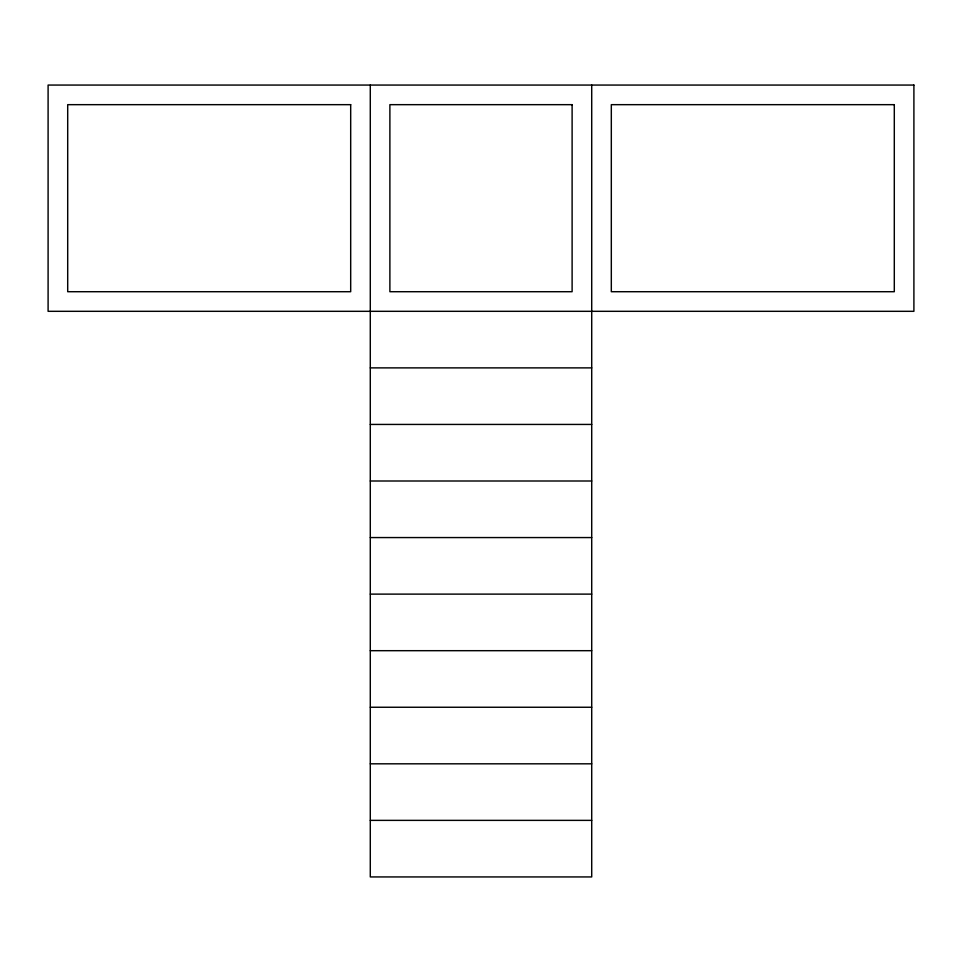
<?xml version="1.0" encoding="UTF-8"?>
<svg xmlns="http://www.w3.org/2000/svg" width="962" height="962" viewBox="0 0 962 962"><rect width="100%" height="100%" fill="white"/><g stroke="black" fill="none" stroke-linecap="round" stroke-linejoin="round"><path stroke-width="1.44" d="M370.286 367.881L591.714 367.881M370.286 424.434L591.714 424.434M370.286 481L591.714 481M370.286 537.566L591.714 537.566M370.286 594.119L591.714 594.119M370.286 650.685L591.714 650.685M370.286 707.25L591.714 707.25M370.286 763.816L591.714 763.816M370.286 820.37L591.714 820.37M591.714 85.065L591.714 876.935L370.286 876.935L370.286 85.065M913.9 85.065L48.1 85.065L48.1 311.315L913.9 311.315L913.9 85.065M350.685 104.666L67.701 104.666L67.701 291.714L350.685 291.714L350.685 104.666M572.113 104.666L389.887 104.666L389.887 291.714L572.113 291.714L572.113 104.666M894.299 104.666L611.315 104.666L611.315 291.714L894.299 291.714L894.299 104.666"/></g></svg>
